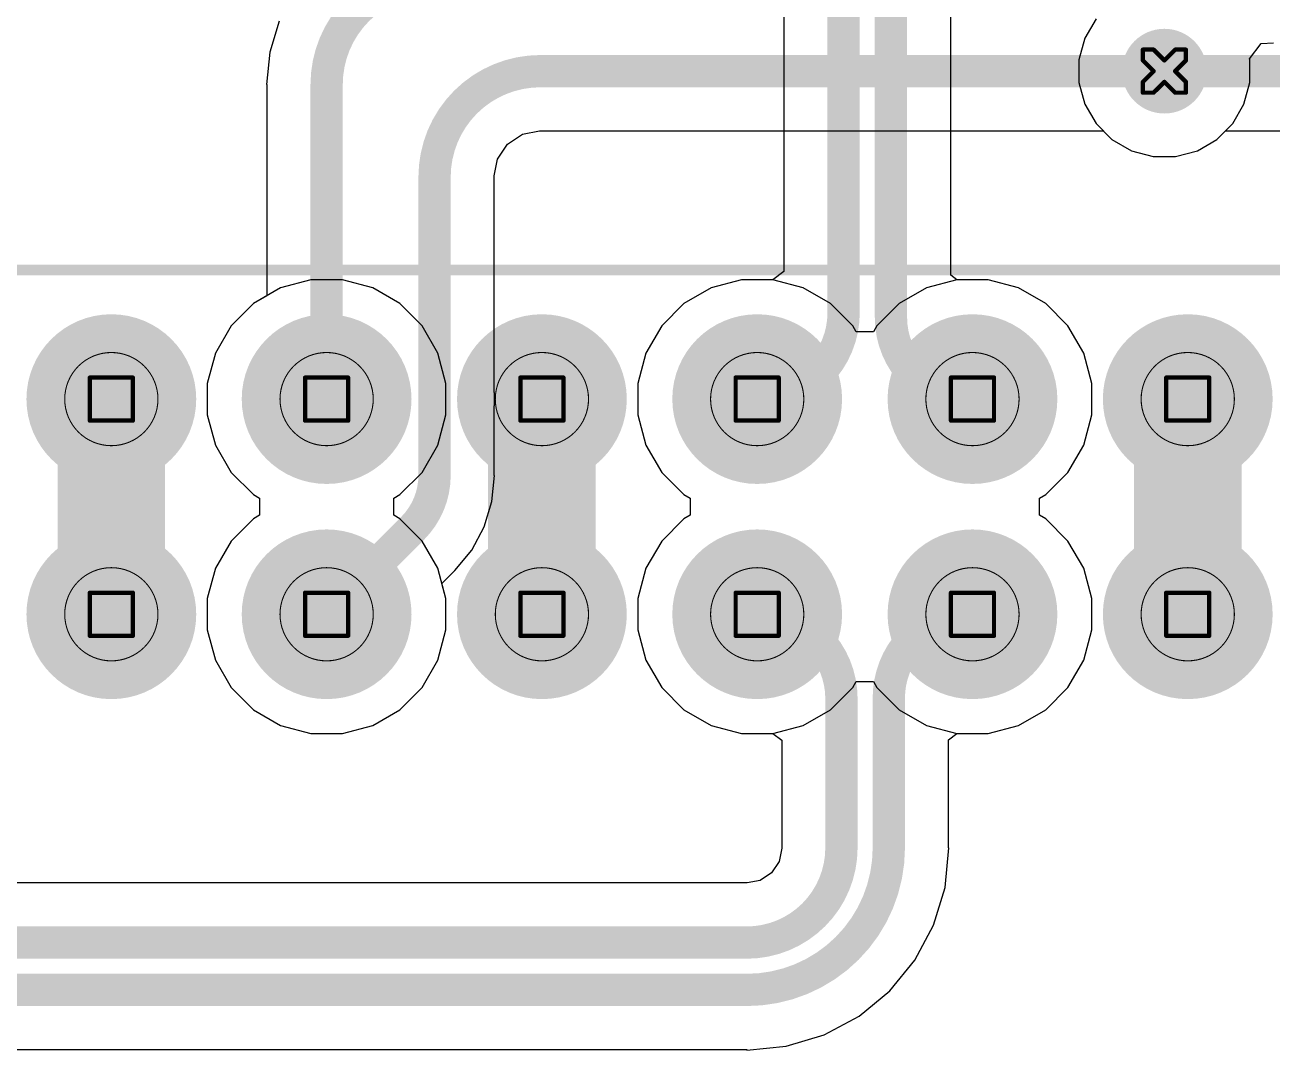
# Model space of a CAD drawing. Header units: inches. Extents: x 0 to 289, y 0 to 168.
# Drawn here: x 8.61 to 23.32, y 81.84 to 93.94 of the extents above; entities that cross this region are included whole.
import ezdxf

# ---------------------------------------------------------------- set-up
doc = ezdxf.new("R2010")
doc.units = ezdxf.units.IN
for name, color, linetype in [('Bottom Layer', 5, 'Continuous'), ('Bottom Overlay', 54, 'Continuous'), ('Bottom Solder', 6, 'Continuous'), ('Dimension', 6, 'Continuous'), ('Drill Drawing', 1, 'Continuous'), ('Multi-Layer', 9, 'Continuous'), ('Pad Holes', 156, 'Continuous'), ('Top Layer', 1, 'Continuous'), ('Top Solder', 216, 'Continuous'), ('Via Holes', 16, 'Continuous')]:
    doc.layers.add(name, color=color, linetype=linetype)

# ---------------------------------------------------------------- blocks, each defined once
blk = doc.blocks.new('SSW_110_02_G_D_RA_N_B_38')
at = {"layer": 'Bottom Layer'}
h = blk.add_hatch(color=5, dxfattribs=at)
edge = h.paths.add_edge_path()
edge.add_arc((-6.35, 1.27000254), 0.8999982, 0, 360)
h = blk.add_hatch(color=5, dxfattribs=at)
edge = h.paths.add_edge_path()
edge.add_arc((-3.81, 1.27000254), 0.8999982, 0, 360)
h = blk.add_hatch(color=5, dxfattribs=at)
edge = h.paths.add_edge_path()
edge.add_arc((-1.27, 1.27000254), 0.8999982, 0, 360)
h = blk.add_hatch(color=5, dxfattribs=at)
edge = h.paths.add_edge_path()
edge.add_arc((1.27, 1.27000254), 0.8999982, 0, 360)
h = blk.add_hatch(color=5, dxfattribs=at)
edge = h.paths.add_edge_path()
edge.add_arc((3.81, 1.27000254), 0.8999982, 0, 360)
h = blk.add_hatch(color=5, dxfattribs=at)
edge = h.paths.add_edge_path()
edge.add_arc((6.35, 1.27000254), 0.8999982, 0, 360)
h = blk.add_hatch(color=5, dxfattribs=at)
edge = h.paths.add_edge_path()
edge.add_arc((-6.35, -1.26999746), 0.8999982, 0, 360)
h = blk.add_hatch(color=5, dxfattribs=at)
edge = h.paths.add_edge_path()
edge.add_arc((-3.81, -1.26999746), 0.8999982, 0, 360)
h = blk.add_hatch(color=5, dxfattribs=at)
edge = h.paths.add_edge_path()
edge.add_arc((-1.26999746, -1.26999492), 0.8999982, 0, 360)
h = blk.add_hatch(color=5, dxfattribs=at)
edge = h.paths.add_edge_path()
edge.add_arc((1.26999746, -1.26999492), 0.8999982, 0, 360)
h = blk.add_hatch(color=5, dxfattribs=at)
edge = h.paths.add_edge_path()
edge.add_arc((3.81, -1.26999746), 0.8999982, 0, 360)
h = blk.add_hatch(color=5, dxfattribs=at)
edge = h.paths.add_edge_path()
edge.add_arc((6.35, -1.26999746), 0.8999982, 0, 360)
at = {"layer": 'Bottom Solder'}
h = blk.add_hatch(color=6, dxfattribs=at)
edge = h.paths.add_edge_path()
edge.add_arc((-6.35, 1.27000254), 1.0015982, 0, 360)
h = blk.add_hatch(color=6, dxfattribs=at)
edge = h.paths.add_edge_path()
edge.add_arc((-3.81, 1.27000254), 1.0015982, 0, 360)
h = blk.add_hatch(color=6, dxfattribs=at)
edge = h.paths.add_edge_path()
edge.add_arc((-1.27, 1.27000254), 1.0015982, 0, 360)
h = blk.add_hatch(color=6, dxfattribs=at)
edge = h.paths.add_edge_path()
edge.add_arc((1.27, 1.27000254), 1.0015982, 0, 360)
h = blk.add_hatch(color=6, dxfattribs=at)
edge = h.paths.add_edge_path()
edge.add_arc((3.81, 1.27000254), 1.0015982, 0, 360)
h = blk.add_hatch(color=6, dxfattribs=at)
edge = h.paths.add_edge_path()
edge.add_arc((6.35, 1.27000254), 1.0015982, 0, 360)
h = blk.add_hatch(color=6, dxfattribs=at)
edge = h.paths.add_edge_path()
edge.add_arc((-6.35, -1.26999746), 1.0015982, 0, 360)
h = blk.add_hatch(color=6, dxfattribs=at)
edge = h.paths.add_edge_path()
edge.add_arc((-3.81, -1.26999746), 1.0015982, 0, 360)
h = blk.add_hatch(color=6, dxfattribs=at)
edge = h.paths.add_edge_path()
edge.add_arc((-1.26999746, -1.26999492), 1.0015982, 0, 360)
h = blk.add_hatch(color=6, dxfattribs=at)
edge = h.paths.add_edge_path()
edge.add_arc((1.26999746, -1.26999492), 1.0015982, 0, 360)
h = blk.add_hatch(color=6, dxfattribs=at)
edge = h.paths.add_edge_path()
edge.add_arc((3.81, -1.26999746), 1.0015982, 0, 360)
h = blk.add_hatch(color=6, dxfattribs=at)
edge = h.paths.add_edge_path()
edge.add_arc((6.35, -1.26999746), 1.0015982, 0, 360)
at = {"layer": 'Multi-Layer'}
h = blk.add_hatch(color=9, dxfattribs=at)
edge = h.paths.add_edge_path()
edge.add_arc((-6.35, 1.27000254), 0.8999982, 0, 360)
h = blk.add_hatch(color=9, dxfattribs=at)
edge = h.paths.add_edge_path()
edge.add_arc((-3.81, 1.27000254), 0.8999982, 0, 360)
h = blk.add_hatch(color=9, dxfattribs=at)
edge = h.paths.add_edge_path()
edge.add_arc((-1.27, 1.27000254), 0.8999982, 0, 360)
h = blk.add_hatch(color=9, dxfattribs=at)
edge = h.paths.add_edge_path()
edge.add_arc((1.27, 1.27000254), 0.8999982, 0, 360)
h = blk.add_hatch(color=9, dxfattribs=at)
edge = h.paths.add_edge_path()
edge.add_arc((3.81, 1.27000254), 0.8999982, 0, 360)
h = blk.add_hatch(color=9, dxfattribs=at)
edge = h.paths.add_edge_path()
edge.add_arc((6.35, 1.27000254), 0.8999982, 0, 360)
h = blk.add_hatch(color=9, dxfattribs=at)
edge = h.paths.add_edge_path()
edge.add_arc((-6.35, -1.26999746), 0.8999982, 0, 360)
h = blk.add_hatch(color=9, dxfattribs=at)
edge = h.paths.add_edge_path()
edge.add_arc((-3.81, -1.26999746), 0.8999982, 0, 360)
h = blk.add_hatch(color=9, dxfattribs=at)
edge = h.paths.add_edge_path()
edge.add_arc((-1.26999746, -1.26999492), 0.8999982, 0, 360)
h = blk.add_hatch(color=9, dxfattribs=at)
edge = h.paths.add_edge_path()
edge.add_arc((1.26999746, -1.26999492), 0.8999982, 0, 360)
h = blk.add_hatch(color=9, dxfattribs=at)
edge = h.paths.add_edge_path()
edge.add_arc((3.81, -1.26999746), 0.8999982, 0, 360)
h = blk.add_hatch(color=9, dxfattribs=at)
edge = h.paths.add_edge_path()
edge.add_arc((6.35, -1.26999746), 0.8999982, 0, 360)
at = {"layer": 'Pad Holes'}
h = blk.add_hatch(color=7, dxfattribs=at)
edge = h.paths.add_edge_path()
edge.add_arc((-6.35, 1.27000254), 0.51999896, 0, 360)
h = blk.add_hatch(color=7, dxfattribs=at)
edge = h.paths.add_edge_path()
edge.add_arc((-3.81, 1.27000254), 0.51999896, 0, 360)
h = blk.add_hatch(color=7, dxfattribs=at)
edge = h.paths.add_edge_path()
edge.add_arc((-1.27, 1.27000254), 0.51999896, 0, 360)
h = blk.add_hatch(color=7, dxfattribs=at)
edge = h.paths.add_edge_path()
edge.add_arc((1.27, 1.27000254), 0.51999896, 0, 360)
h = blk.add_hatch(color=7, dxfattribs=at)
edge = h.paths.add_edge_path()
edge.add_arc((3.81, 1.27000254), 0.51999896, 0, 360)
h = blk.add_hatch(color=7, dxfattribs=at)
edge = h.paths.add_edge_path()
edge.add_arc((6.35, 1.27000254), 0.51999896, 0, 360)
h = blk.add_hatch(color=7, dxfattribs=at)
edge = h.paths.add_edge_path()
edge.add_arc((-6.35, -1.26999746), 0.51999896, 0, 360)
h = blk.add_hatch(color=7, dxfattribs=at)
edge = h.paths.add_edge_path()
edge.add_arc((-3.81, -1.26999746), 0.51999896, 0, 360)
h = blk.add_hatch(color=7, dxfattribs=at)
edge = h.paths.add_edge_path()
edge.add_arc((-1.26999746, -1.26999492), 0.51999896, 0, 360)
h = blk.add_hatch(color=7, dxfattribs=at)
edge = h.paths.add_edge_path()
edge.add_arc((1.26999746, -1.26999492), 0.51999896, 0, 360)
h = blk.add_hatch(color=7, dxfattribs=at)
edge = h.paths.add_edge_path()
edge.add_arc((3.81, -1.26999746), 0.51999896, 0, 360)
h = blk.add_hatch(color=7, dxfattribs=at)
edge = h.paths.add_edge_path()
edge.add_arc((6.35, -1.26999746), 0.51999896, 0, 360)
at = {"layer": 'Top Layer'}
h = blk.add_hatch(color=1, dxfattribs=at)
edge = h.paths.add_edge_path()
edge.add_arc((-6.35, 1.27000254), 0.8999982, 0, 360)
h = blk.add_hatch(color=1, dxfattribs=at)
edge = h.paths.add_edge_path()
edge.add_arc((-3.81, 1.27000254), 0.8999982, 0, 360)
h = blk.add_hatch(color=1, dxfattribs=at)
edge = h.paths.add_edge_path()
edge.add_arc((-1.27, 1.27000254), 0.8999982, 0, 360)
h = blk.add_hatch(color=1, dxfattribs=at)
edge = h.paths.add_edge_path()
edge.add_arc((1.27, 1.27000254), 0.8999982, 0, 360)
h = blk.add_hatch(color=1, dxfattribs=at)
edge = h.paths.add_edge_path()
edge.add_arc((3.81, 1.27000254), 0.8999982, 0, 360)
h = blk.add_hatch(color=1, dxfattribs=at)
edge = h.paths.add_edge_path()
edge.add_arc((6.35, 1.27000254), 0.8999982, 0, 360)
h = blk.add_hatch(color=1, dxfattribs=at)
edge = h.paths.add_edge_path()
edge.add_arc((-6.35, -1.26999746), 0.8999982, 0, 360)
h = blk.add_hatch(color=1, dxfattribs=at)
edge = h.paths.add_edge_path()
edge.add_arc((-3.81, -1.26999746), 0.8999982, 0, 360)
h = blk.add_hatch(color=1, dxfattribs=at)
edge = h.paths.add_edge_path()
edge.add_arc((-1.26999746, -1.26999492), 0.8999982, 0, 360)
h = blk.add_hatch(color=1, dxfattribs=at)
edge = h.paths.add_edge_path()
edge.add_arc((1.26999746, -1.26999492), 0.8999982, 0, 360)
h = blk.add_hatch(color=1, dxfattribs=at)
edge = h.paths.add_edge_path()
edge.add_arc((3.81, -1.26999746), 0.8999982, 0, 360)
h = blk.add_hatch(color=1, dxfattribs=at)
edge = h.paths.add_edge_path()
edge.add_arc((6.35, -1.26999746), 0.8999982, 0, 360)
at = {"layer": 'Top Solder'}
h = blk.add_hatch(color=216, dxfattribs=at)
edge = h.paths.add_edge_path()
edge.add_arc((-6.35, 1.27000254), 1.0015982, 0, 360)
h = blk.add_hatch(color=216, dxfattribs=at)
edge = h.paths.add_edge_path()
edge.add_arc((-3.81, 1.27000254), 1.0015982, 0, 360)
h = blk.add_hatch(color=216, dxfattribs=at)
edge = h.paths.add_edge_path()
edge.add_arc((-1.27, 1.27000254), 1.0015982, 0, 360)
h = blk.add_hatch(color=216, dxfattribs=at)
edge = h.paths.add_edge_path()
edge.add_arc((1.27, 1.27000254), 1.0015982, 0, 360)
h = blk.add_hatch(color=216, dxfattribs=at)
edge = h.paths.add_edge_path()
edge.add_arc((3.81, 1.27000254), 1.0015982, 0, 360)
h = blk.add_hatch(color=216, dxfattribs=at)
edge = h.paths.add_edge_path()
edge.add_arc((6.35, 1.27000254), 1.0015982, 0, 360)
h = blk.add_hatch(color=216, dxfattribs=at)
edge = h.paths.add_edge_path()
edge.add_arc((-6.35, -1.26999746), 1.0015982, 0, 360)
h = blk.add_hatch(color=216, dxfattribs=at)
edge = h.paths.add_edge_path()
edge.add_arc((-3.81, -1.26999746), 1.0015982, 0, 360)
h = blk.add_hatch(color=216, dxfattribs=at)
edge = h.paths.add_edge_path()
edge.add_arc((-1.26999746, -1.26999492), 1.0015982, 0, 360)
h = blk.add_hatch(color=216, dxfattribs=at)
edge = h.paths.add_edge_path()
edge.add_arc((1.26999746, -1.26999492), 1.0015982, 0, 360)
h = blk.add_hatch(color=216, dxfattribs=at)
edge = h.paths.add_edge_path()
edge.add_arc((3.81, -1.26999746), 1.0015982, 0, 360)
h = blk.add_hatch(color=216, dxfattribs=at)
edge = h.paths.add_edge_path()
edge.add_arc((6.35, -1.26999746), 1.0015982, 0, 360)
at = {"layer": 'Bottom Overlay', "const_width": 0.127}
blk.add_lwpolyline([(12.95500076, -2.79399746), (-12.95500076, -2.79399746)], dxfattribs=at)

msp = doc.modelspace()

# ---------------------------------------------------------------- hatches: boundary and pattern name
at = {"layer": 'Bottom Layer'}
h = msp.add_hatch(color=5, dxfattribs=at)
edge = h.paths.add_edge_path()
edge.add_arc((22.04978064, 93.3958), 0.499999, 0, 360)
at = {"layer": 'Top Layer'}
h = msp.add_hatch(color=1, dxfattribs=at)
edge = h.paths.add_edge_path()
edge.add_arc((22.04978064, 93.3958), 0.499999, 0, 360)
at = {"layer": 'Via Holes'}
h = msp.add_hatch(color=7, dxfattribs=at)
edge = h.paths.add_edge_path()
edge.add_arc((22.04978064, 93.3958), 0.2499995, 0, 360)

# ---------------------------------------------------------------- linework, layer by layer
at = {"layer": 'Bottom Layer'}
for p, q in [((11.60673574, 93.98699262), (11.49529324, 93.61961464)), ((23.19112202, 93.72413309999999), (23.33674022, 93.73131622)), ((11.49529324, 93.61961464), (11.45766314, 93.23755546)), ((23.05482308, 93.5395386), (23.19112202, 93.72413309999999)), ((23.05777964, 93.52850484), (23.05482308, 93.5395386)), ((23.05777964, 93.26309515999999), (23.05777964, 93.52850484)), ((11.45766314, 93.23755546), (11.46106674, 93.23755546)), ((11.46106674, 93.23755546), (11.46106674, 90.74355486)), ((22.98908534, 93.00672788), (23.05777964, 93.26309515999999)), ((22.8563805, 92.77687565999999), (22.98908534, 93.00672788)), ((22.66870498, 92.58920014), (22.8563805, 92.77687565999999)), ((14.3002381, 92.53474254), (14.47788062, 92.65343928)), ((14.47788062, 92.65343928), (14.67578218, 92.6928042)), ((14.67578218, 92.6928042), (14.687423, 92.69127257999999)), ((14.687423, 92.69127257999999), (21.32878386, 92.69127257999999)), ((21.32878386, 92.69127257999999), (21.4308563, 92.58920014)), ((21.4308563, 92.58920014), (21.66070852, 92.4564953)), ((22.43885276, 92.4564953), (22.66870498, 92.58920014)), ((14.18154136, 92.35710001999999), (14.3002381, 92.53474254)), ((21.66070852, 92.4564953), (21.9170758, 92.387801)), ((22.18248548, 92.387801), (22.43885276, 92.4564953)), ((14.14217644, 92.15919846), (14.18154136, 92.35710001999999)), ((21.9170758, 92.387801), (22.18248548, 92.387801)), ((14.14370806, 92.14755763999999), (14.14217644, 92.15919846)), ((14.14370806, 89.75325966), (14.14370806, 92.14755763999999)), ((17.06022496, 90.9324953), (16.7021256, 90.83654172)), ((17.43095828, 90.9324953), (17.06022496, 90.9324953)), ((17.78905764, 90.83654172), (17.43095828, 90.9324953)), ((19.6002275, 90.93249784), (19.24212814, 90.83654426)), ((19.97096082, 90.93249784), (19.6002275, 90.93249784)), ((20.32906018, 90.83654426), (19.97096082, 90.93249784)), ((16.7021256, 90.83654172), (16.38106198, 90.65117505999999)), ((18.11012126, 90.65117505999999), (17.78905764, 90.83654172)), ((19.24212814, 90.83654426), (18.92106452, 90.6511776)), ((20.6501238, 90.6511776), (20.32906018, 90.83654426)), ((11.30106452, 90.6511776), (11.0389162, 90.38902927999999)), ((11.46106674, 90.74355486), (11.30106452, 90.6511776)), ((16.38106198, 90.65117505999999), (16.11891366, 90.38902674)), ((18.37226958, 90.38902674), (18.11012126, 90.65117505999999)), ((18.92106452, 90.6511776), (18.6589162, 90.38902927999999)), ((20.91227212, 90.38902927999999), (20.6501238, 90.6511776)), ((11.0389162, 90.38902927999999), (10.85354954, 90.06796565999998)), ((16.11891366, 90.38902674), (15.933547, 90.06796312)), ((18.41399162, 90.31676374), (18.37226958, 90.38902674)), ((18.6589162, 90.38902927999999), (18.61719416, 90.31676374)), ((21.09763878, 90.06796565999998), (20.91227212, 90.38902927999999)), ((18.61719416, 90.31676374), (18.41399162, 90.31676374)), ((10.85354954, 90.06796565999998), (10.75759596, 89.70986629999999)), ((15.933547, 90.06796312), (15.83759342, 89.70986375999999)), ((21.19359236, 89.70986629999999), (21.09763878, 90.06796565999998)), ((10.75759596, 89.70986629999999), (10.75759596, 89.33913297999999)), ((14.1437106, 89.603326), (14.14370806, 89.75325966)), ((15.83759342, 89.70986375999999), (15.83759342, 89.33913043999999)), ((21.19359236, 89.33913297999999), (21.19359236, 89.70986629999999)), ((14.1469999, 89.603326), (14.1437106, 89.603326)), ((14.1469999, 89.44566566), (14.1469999, 89.603326)), ((10.75759596, 89.33913297999999), (10.85354954, 88.98103361999999)), ((14.14370806, 89.29563294), (14.1437106, 89.44566566)), ((14.1437106, 89.44566566), (14.1469999, 89.44566566)), ((15.83759342, 89.33913043999999), (15.933547, 88.98103108)), ((21.09763878, 88.98103361999999), (21.19359236, 89.33913297999999)), ((14.14370806, 88.62449636), (14.14370806, 89.29563294)), ((10.85354954, 88.98103361999999), (11.0389162, 88.65996999999999)), ((15.933547, 88.98103108), (16.11891366, 88.65996745999999)), ((20.91227212, 88.65996999999999), (21.09763878, 88.98103361999999)), ((11.0389162, 88.65996999999999), (11.30106452, 88.39782167999999)), ((14.11477492, 88.31415661999999), (14.14534128, 88.62449636)), ((14.14534128, 88.62449636), (14.14370806, 88.62449636)), ((16.11891366, 88.65996745999999), (16.38106198, 88.39781914)), ((20.6501238, 88.39782167999999), (20.91227212, 88.65996999999999)), ((11.30106452, 88.39782167999999), (11.37332752, 88.35609964)), ((11.37332752, 88.35609964), (11.37332752, 88.15289963999999)), ((14.02425186, 88.01574217999999), (14.11477492, 88.31415661999999)), ((16.38106198, 88.39781914), (16.45332498, 88.35609964)), ((16.45332498, 88.35609964), (16.45332498, 88.15289709999999)), ((20.5778608, 88.35609964), (20.6501238, 88.39782167999999)), ((20.5778608, 88.15289963999999), (20.5778608, 88.35609964)), ((11.37332752, 88.15289963999999), (11.30106452, 88.11117759999999)), ((16.45332498, 88.15289709999999), (16.38106452, 88.11117759999999)), ((20.6501238, 88.11117759999999), (20.5778608, 88.15289963999999)), ((11.30106452, 88.11117759999999), (11.0389162, 87.84902928)), ((13.8772519, 87.74072113999999), (14.02425186, 88.01574217999999)), ((16.38106452, 88.11117759999999), (16.1189162, 87.84902928)), ((20.91227212, 87.84902928), (20.6501238, 88.11117759999999)), ((11.0389162, 87.84902928), (10.85354954, 87.52796566)), ((16.1189162, 87.84902928), (15.93354954, 87.52796566)), ((21.09763878, 87.52796566), (20.91227212, 87.84902928)), ((13.67942146, 87.49966244), (13.8772519, 87.74072113999999)), ((10.85354954, 87.52796566), (10.75759596, 87.1698663)), ((13.52577432, 87.34832923999998), (13.6782556, 87.50081052)), ((13.6782556, 87.50081052), (13.67826576, 87.50081813999999)), ((13.67826576, 87.50081813999999), (13.67942146, 87.49966244)), ((15.93354954, 87.52796566), (15.83759596, 87.1698663)), ((21.19359236, 87.1698663), (21.09763878, 87.52796566)), ((13.57359236, 87.1698663), (13.52577432, 87.34832923999998)), ((10.75759596, 87.1698663), (10.75759596, 86.79913298)), ((13.57359236, 86.79913298), (13.57359236, 87.1698663)), ((15.83759596, 87.1698663), (15.83759596, 86.79913298)), ((21.19359236, 86.79913298), (21.19359236, 87.1698663)), ((10.75759596, 86.79913298), (10.85354954, 86.44103362)), ((13.47763878, 86.44103362), (13.57359236, 86.79913298)), ((15.83759596, 86.79913298), (15.93354954, 86.44103362)), ((21.09763878, 86.44103362), (21.19359236, 86.79913298)), ((10.85354954, 86.44103362), (11.0389162, 86.11997)), ((13.29227212, 86.11997), (13.47763878, 86.44103362)), ((15.93354954, 86.44103362), (16.1189162, 86.11997)), ((20.91227212, 86.11997), (21.09763878, 86.44103362)), ((11.0389162, 86.11997), (11.30106452, 85.85782168)), ((13.0301238, 85.85782168), (13.29227212, 86.11997)), ((16.1189162, 86.11997), (16.38106452, 85.85782168)), ((18.1101238, 85.85782168), (18.37227212, 86.11997)), ((18.37227212, 86.11997), (18.41399416, 86.19223299999999)), ((18.41399416, 86.19223299999999), (18.61719416, 86.19223299999999)), ((18.61719416, 86.19223299999999), (18.6589162, 86.11997)), ((18.6589162, 86.11997), (18.92106452, 85.85782168)), ((20.6501238, 85.85782168), (20.91227212, 86.11997)), ((11.30106452, 85.85782168), (11.62212814, 85.67245501999999)), ((12.70906018, 85.67245501999999), (13.0301238, 85.85782168)), ((16.38106452, 85.85782168), (16.70212814, 85.67245501999999)), ((17.78906018, 85.67245501999999), (18.1101238, 85.85782168)), ((18.92106452, 85.85782168), (19.24212814, 85.67245501999999)), ((20.32906018, 85.67245501999999), (20.6501238, 85.85782168)), ((11.62212814, 85.67245501999999), (11.9802275, 85.57650144)), ((12.35096082, 85.57650144), (12.70906018, 85.67245501999999)), ((16.70212814, 85.67245501999999), (17.0602275, 85.57650144)), ((17.43096082, 85.57650144), (17.78906018, 85.67245501999999)), ((19.24212814, 85.67245501999999), (19.6002275, 85.57650144)), ((19.97096082, 85.57650144), (20.32906018, 85.67245501999999)), ((11.9802275, 85.57650144), (12.35096082, 85.57650144)), ((17.0602275, 85.57650144), (17.43096082, 85.57650144)), ((19.6002275, 85.57650144), (19.97096082, 85.57650144))]:
    msp.add_line(p, q, dxfattribs=at)
at = {"layer": 'Bottom Layer', "const_width": 0.3809999999999999}
for points in [[(12.16559416, 93.23755546, -0.4142135623730951), (13.4160387, 94.488)], [(13.43918064, 92.14755763999999, -0.4142135623730951), (14.687423, 93.3958)], [(13.43875138, 89.46374537999999, -0.0239572618687772), (13.43875138, 89.5852158)], [(13.43918064, 89.60332092, -0.0118850782549986), (13.43875138, 89.5852158)], [(13.43875138, 89.46374537999999, -0.0118650188056537), (13.43918064, 89.44567074)], [(13.43918064, 88.62449636, -0.198912367379658), (13.18009048, 87.99899341999999)]]:
    msp.add_lwpolyline(points, format="xyb", dxfattribs=at)
at = {"layer": 'Bottom Layer'}
for points, const_width in [([(14.687423, 93.3958), (22.04978064, 93.3958)], 0.3809999999999999), ([(12.16559416, 89.52449964), (12.16559416, 93.23755546)], 0.3809999999999999), ([(13.43918064, 89.60332092), (13.43918064, 92.14755763999999)], 0.3809999999999999), ([(9.625594159999999, 86.98449964), (9.625594159999999, 89.52449964)], 1.27), ([(14.70559416, 86.98449964), (14.70559416, 89.52449709999999)], 1.27), ([(22.32559416, 86.98449964), (22.32559416, 89.52449964)], 1.27), ([(13.43918064, 88.62449636), (13.43918064, 89.44567074)], 0.3809999999999999), ([(14.70559416, 89.52449709999999), (14.7055967, 89.52449709999999)], 0.3809999999999999), ([(12.16559416, 86.98449964), (13.18009048, 87.99899596)], 0.3809999999999999)]:
    msp.add_lwpolyline(points, dxfattribs=dict(at, const_width=const_width))
for points, const_width in [([(14.592173, 93.3958, 1), (14.782673, 93.3958, 1)], 0.1905), ([(14.592173, 93.3958, 1), (14.782673, 93.3958, 1)], 0.1905), ([(21.95453064, 93.3958, 1), (22.14503064, 93.3958, 1)], 0.1905), ([(12.07034416, 93.23755546, 1), (12.26084416, 93.23755546, 1)], 0.1905), ([(12.07034416, 93.23755546, 1), (12.26084416, 93.23755546, 1)], 0.1905), ([(13.34393064, 92.14755763999999, 1), (13.53443064, 92.14755763999999, 1)], 0.1905), ([(13.34393064, 92.14755763999999, 1), (13.53443064, 92.14755763999999, 1)], 0.1905), ([(9.30809416, 89.52449964, 1), (9.94309416, 89.52449964, 1)], 0.635), ([(14.38809416, 89.52449709999999, 1), (15.02309416, 89.52449709999999, 1)], 0.635), ([(22.00809416, 89.52449964, 1), (22.64309416, 89.52449964, 1)], 0.635), ([(13.34350138, 89.5852158, 1), (13.53400138, 89.5852158, 1)], 0.1905), ([(13.34350138, 89.5852158, 1), (13.53400138, 89.5852158, 1)], 0.1905), ([(13.34393064, 89.60332092, 1), (13.53443064, 89.60332092, 1)], 0.1905), ([(13.34393064, 89.60332092, 1), (13.53443064, 89.60332092, 1)], 0.1905), ([(12.07034416, 89.52449964, 1), (12.26084416, 89.52449964, 1)], 0.1905), ([(13.34350138, 89.46374537999999, 1), (13.53400138, 89.46374537999999, 1)], 0.1905), ([(13.34350138, 89.46374537999999, 1), (13.53400138, 89.46374537999999, 1)], 0.1905), ([(13.34393064, 89.44567074, 1), (13.53443064, 89.44567074, 1)], 0.1905), ([(13.34393064, 89.44567074, 1), (13.53443064, 89.44567074, 1)], 0.1905), ([(14.61034416, 89.52449709999999, 1), (14.80084416, 89.52449709999999, 1)], 0.1905), ([(14.6103467, 89.52449709999999, 1), (14.8008467, 89.52449709999999, 1)], 0.1905), ([(13.34393064, 88.62449636, 1), (13.53443064, 88.62449636, 1)], 0.1905), ([(13.34393064, 88.62449636, 1), (13.53443064, 88.62449636, 1)], 0.1905), ([(13.08484048, 87.99899596, 1), (13.27534048, 87.99899596, 1)], 0.1905), ([(13.08484048, 87.99899341999999, 1), (13.27534048, 87.99899341999999, 1)], 0.1905), ([(9.30809416, 86.98449964, 1), (9.94309416, 86.98449964, 1)], 0.635), ([(14.38809416, 86.98449964, 1), (15.02309416, 86.98449964, 1)], 0.635), ([(22.00809416, 86.98449964, 1), (22.64309416, 86.98449964, 1)], 0.635), ([(12.07034416, 86.98449964, 1), (12.26084416, 86.98449964, 1)], 0.1905)]:
    msp.add_lwpolyline(points, format="xyb", close=True, dxfattribs=dict(at, const_width=const_width))
at = {"layer": 'Dimension'}
for points, const_width in [([(10.1755956, 89.52449709999999, 1), (9.075597799999999, 89.52449709999999, 1)], 0.0127), ([(12.7155956, 89.52449709999999, 1), (11.6155978, 89.52449709999999, 1)], 0.0127), ([(15.2555956, 89.52449709999999, 1), (14.1555978, 89.52449709999999, 1)], 0.0127), ([(17.7955956, 89.52449709999999, 1), (16.6955978, 89.52449709999999, 1)], 0.0127), ([(20.3355956, 89.52449709999999, 1), (19.2355978, 89.52449709999999, 1)], 0.0127), ([(22.8755956, 89.52449709999999, 1), (21.7755978, 89.52449709999999, 1)], 0.0127), ([(9.0724228, 89.52449709999999, 1), (9.0787728, 89.52449709999999, 1)], 0.00635), ([(10.1724206, 89.52449709999999, 1), (10.1787706, 89.52449709999999, 1)], 0.00635), ([(11.6124228, 89.52449709999999, 1), (11.6187728, 89.52449709999999, 1)], 0.00635), ([(12.7124206, 89.52449709999999, 1), (12.7187706, 89.52449709999999, 1)], 0.00635), ([(14.1524228, 89.52449709999999, 1), (14.1587728, 89.52449709999999, 1)], 0.00635), ([(15.2524206, 89.52449709999999, 1), (15.2587706, 89.52449709999999, 1)], 0.00635), ([(16.6924228, 89.52449709999999, 1), (16.6987728, 89.52449709999999, 1)], 0.00635), ([(17.7924206, 89.52449709999999, 1), (17.7987706, 89.52449709999999, 1)], 0.00635), ([(19.2324228, 89.52449709999999, 1), (19.2387728, 89.52449709999999, 1)], 0.00635), ([(20.3324206, 89.52449709999999, 1), (20.3387706, 89.52449709999999, 1)], 0.00635), ([(21.7724228, 89.52449709999999, 1), (21.7787728, 89.52449709999999, 1)], 0.00635), ([(22.8724206, 89.52449709999999, 1), (22.8787706, 89.52449709999999, 1)], 0.00635), ([(10.1755956, 86.9844971, 1), (9.075597799999999, 86.9844971, 1)], 0.0127), ([(12.7155956, 86.9844971, 1), (11.6155978, 86.9844971, 1)], 0.0127), ([(15.2555956, 86.9844971, 1), (14.1555978, 86.9844971, 1)], 0.0127), ([(17.7955956, 86.9844971, 1), (16.6955978, 86.9844971, 1)], 0.0127), ([(20.3355956, 86.9844971, 1), (19.2355978, 86.9844971, 1)], 0.0127), ([(22.8755956, 86.9844971, 1), (21.7755978, 86.9844971, 1)], 0.0127), ([(9.0724228, 86.9844971, 1), (9.0787728, 86.9844971, 1)], 0.00635), ([(10.1724206, 86.9844971, 1), (10.1787706, 86.9844971, 1)], 0.00635), ([(11.6124228, 86.9844971, 1), (11.6187728, 86.9844971, 1)], 0.00635), ([(12.7124206, 86.9844971, 1), (12.7187706, 86.9844971, 1)], 0.00635), ([(14.1524228, 86.9844971, 1), (14.1587728, 86.9844971, 1)], 0.00635), ([(15.2524206, 86.9844971, 1), (15.2587706, 86.9844971, 1)], 0.00635), ([(16.6924228, 86.9844971, 1), (16.6987728, 86.9844971, 1)], 0.00635), ([(17.7924206, 86.9844971, 1), (17.7987706, 86.9844971, 1)], 0.00635), ([(19.2324228, 86.9844971, 1), (19.2387728, 86.9844971, 1)], 0.00635), ([(20.3324206, 86.9844971, 1), (20.3387706, 86.9844971, 1)], 0.00635), ([(21.7724228, 86.9844971, 1), (21.7787728, 86.9844971, 1)], 0.00635), ([(22.8724206, 86.9844971, 1), (22.8787706, 86.9844971, 1)], 0.00635)]:
    msp.add_lwpolyline(points, format="xyb", close=True, dxfattribs=dict(at, const_width=const_width))
at = {"layer": 'Drill Drawing', "const_width": 0.0508}
for points in [[(21.79578064, 93.52279999999999), (21.79578064, 93.64979999999998)], [(21.79578064, 93.64979999999998), (21.92278064, 93.64979999999998)], [(21.92278064, 93.64979999999998), (22.04978064, 93.52279999999999)], [(22.04978064, 93.52279999999999), (22.17678064, 93.64979999999998)], [(22.17678064, 93.64979999999998), (22.30378064, 93.64979999999998)], [(22.30378064, 93.52279999999999), (22.30378064, 93.64979999999998)], [(21.79578064, 93.52279999999999), (21.92278064, 93.3958)], [(22.17678064, 93.3958), (22.30378064, 93.52279999999999)], [(21.79578064, 93.2688), (21.92278064, 93.3958)], [(21.79578064, 93.14179999999999), (21.79578064, 93.2688)], [(21.92278064, 93.14179999999999), (22.04978064, 93.2688)], [(22.04978064, 93.2688), (22.17678064, 93.14179999999999)], [(22.17678064, 93.3958), (22.30378064, 93.2688)], [(22.30378064, 93.14179999999999), (22.30378064, 93.2688)], [(21.79578064, 93.14179999999999), (21.92278064, 93.14179999999999)], [(22.17678064, 93.14179999999999), (22.30378064, 93.14179999999999)], [(9.37159416, 89.77849963999999), (9.87959416, 89.77849963999999)], [(9.37159416, 89.27049964), (9.37159416, 89.77849963999999)], [(9.87959416, 89.27049964), (9.87959416, 89.77849963999999)], [(11.91159416, 89.77849963999999), (12.41959416, 89.77849963999999)], [(11.91159416, 89.27049964), (11.91159416, 89.77849963999999)], [(12.41959416, 89.27049964), (12.41959416, 89.77849963999999)], [(14.4515967, 89.7784971), (14.9595967, 89.7784971)], [(14.4515967, 89.2704971), (14.4515967, 89.7784971)], [(14.9595967, 89.2704971), (14.9595967, 89.7784971)], [(16.99159162, 89.7784971), (17.49959162, 89.7784971)], [(16.99159162, 89.2704971), (16.99159162, 89.7784971)], [(17.49959162, 89.2704971), (17.49959162, 89.7784971)], [(19.53159416, 89.77849963999999), (20.03959416, 89.77849963999999)], [(19.53159416, 89.27049964), (19.53159416, 89.77849963999999)], [(20.03959416, 89.27049964), (20.03959416, 89.77849963999999)], [(22.07159416, 89.77849963999999), (22.57959416, 89.77849963999999)], [(22.07159416, 89.27049964), (22.07159416, 89.77849963999999)], [(22.57959416, 89.27049964), (22.57959416, 89.77849963999999)], [(9.37159416, 89.27049964), (9.87959416, 89.27049964)], [(11.91159416, 89.27049964), (12.41959416, 89.27049964)], [(14.4515967, 89.2704971), (14.9595967, 89.2704971)], [(16.99159162, 89.2704971), (17.49959162, 89.2704971)], [(19.53159416, 89.27049964), (20.03959416, 89.27049964)], [(22.07159416, 89.27049964), (22.57959416, 89.27049964)], [(9.37159416, 87.23849963999999), (9.87959416, 87.23849963999999)], [(9.37159416, 86.73049963999999), (9.37159416, 87.23849963999999)], [(9.87959416, 86.73049963999999), (9.87959416, 87.23849963999999)], [(11.91159416, 87.23849963999999), (12.41959416, 87.23849963999999)], [(11.91159416, 86.73049963999999), (11.91159416, 87.23849963999999)], [(12.41959416, 86.73049963999999), (12.41959416, 87.23849963999999)], [(14.45159416, 87.23849963999999), (14.95959416, 87.23849963999999)], [(14.45159416, 86.73049963999999), (14.45159416, 87.23849963999999)], [(14.95959416, 86.73049963999999), (14.95959416, 87.23849963999999)], [(16.99159416, 87.23849963999999), (17.49959416, 87.23849963999999)], [(16.99159416, 86.73049963999999), (16.99159416, 87.23849963999999)], [(17.49959416, 86.73049963999999), (17.49959416, 87.23849963999999)], [(19.53159416, 87.23849963999999), (20.03959416, 87.23849963999999)], [(19.53159416, 86.73049963999999), (19.53159416, 87.23849963999999)], [(20.03959416, 86.73049963999999), (20.03959416, 87.23849963999999)], [(22.07159416, 87.23849963999999), (22.57959416, 87.23849963999999)], [(22.07159416, 86.73049963999999), (22.07159416, 87.23849963999999)], [(22.57959416, 86.73049963999999), (22.57959416, 87.23849963999999)], [(9.37159416, 86.73049963999999), (9.87959416, 86.73049963999999)], [(11.91159416, 86.73049963999999), (12.41959416, 86.73049963999999)], [(14.45159416, 86.73049963999999), (14.95959416, 86.73049963999999)], [(16.99159416, 86.73049963999999), (17.49959416, 86.73049963999999)], [(19.53159416, 86.73049963999999), (20.03959416, 86.73049963999999)], [(22.07159416, 86.73049963999999), (22.57959416, 86.73049963999999)]]:
    msp.add_lwpolyline(points, dxfattribs=at)
at = {"layer": 'Drill Drawing', "const_width": 0.0254}
for points in [[(21.78308064, 93.64979999999998, 1), (21.80848064, 93.64979999999998, 1)], [(21.78308064, 93.64979999999998, 1), (21.80848064, 93.64979999999998, 1)], [(21.91008064, 93.64979999999998, 1), (21.93548064, 93.64979999999998, 1)], [(21.91008064, 93.64979999999998, 1), (21.93548064, 93.64979999999998, 1)], [(22.16408064, 93.64979999999998, 1), (22.18948064, 93.64979999999998, 1)], [(22.16408064, 93.64979999999998, 1), (22.18948064, 93.64979999999998, 1)], [(22.29108064, 93.64979999999998, 1), (22.31648064, 93.64979999999998, 1)], [(22.29108064, 93.64979999999998, 1), (22.31648064, 93.64979999999998, 1)], [(21.78308064, 93.52279999999999, 1), (21.80848064, 93.52279999999999, 1)], [(21.78308064, 93.52279999999999, 1), (21.80848064, 93.52279999999999, 1)], [(22.03708064, 93.52279999999999, 1), (22.06248064, 93.52279999999999, 1)], [(22.03708064, 93.52279999999999, 1), (22.06248064, 93.52279999999999, 1)], [(22.29108064, 93.52279999999999, 1), (22.31648064, 93.52279999999999, 1)], [(22.29108064, 93.52279999999999, 1), (22.31648064, 93.52279999999999, 1)], [(21.78308064, 93.2688, 1), (21.80848064, 93.2688, 1)], [(21.78308064, 93.2688, 1), (21.80848064, 93.2688, 1)], [(21.91008064, 93.3958, 1), (21.93548064, 93.3958, 1)], [(21.91008064, 93.3958, 1), (21.93548064, 93.3958, 1)], [(22.03708064, 93.2688, 1), (22.06248064, 93.2688, 1)], [(22.03708064, 93.2688, 1), (22.06248064, 93.2688, 1)], [(22.16408064, 93.3958, 1), (22.18948064, 93.3958, 1)], [(22.16408064, 93.3958, 1), (22.18948064, 93.3958, 1)], [(22.29108064, 93.2688, 1), (22.31648064, 93.2688, 1)], [(22.29108064, 93.2688, 1), (22.31648064, 93.2688, 1)], [(21.78308064, 93.14179999999999, 1), (21.80848064, 93.14179999999999, 1)], [(21.78308064, 93.14179999999999, 1), (21.80848064, 93.14179999999999, 1)], [(21.91008064, 93.14179999999999, 1), (21.93548064, 93.14179999999999, 1)], [(21.91008064, 93.14179999999999, 1), (21.93548064, 93.14179999999999, 1)], [(22.16408064, 93.14179999999999, 1), (22.18948064, 93.14179999999999, 1)], [(22.16408064, 93.14179999999999, 1), (22.18948064, 93.14179999999999, 1)], [(22.29108064, 93.14179999999999, 1), (22.31648064, 93.14179999999999, 1)], [(22.29108064, 93.14179999999999, 1), (22.31648064, 93.14179999999999, 1)], [(9.35889416, 89.77849963999999, 1), (9.38429416, 89.77849963999999, 1)], [(9.35889416, 89.77849963999999, 1), (9.38429416, 89.77849963999999, 1)], [(9.86689416, 89.77849963999999, 1), (9.892294159999999, 89.77849963999999, 1)], [(9.86689416, 89.77849963999999, 1), (9.892294159999999, 89.77849963999999, 1)], [(11.89889416, 89.77849963999999, 1), (11.92429416, 89.77849963999999, 1)], [(11.89889416, 89.77849963999999, 1), (11.92429416, 89.77849963999999, 1)], [(12.40689416, 89.77849963999999, 1), (12.43229416, 89.77849963999999, 1)], [(12.40689416, 89.77849963999999, 1), (12.43229416, 89.77849963999999, 1)], [(14.4388967, 89.7784971, 1), (14.4642967, 89.7784971, 1)], [(14.4388967, 89.7784971, 1), (14.4642967, 89.7784971, 1)], [(14.9468967, 89.7784971, 1), (14.9722967, 89.7784971, 1)], [(14.9468967, 89.7784971, 1), (14.9722967, 89.7784971, 1)], [(16.97889162, 89.7784971, 1), (17.00429162, 89.7784971, 1)], [(16.97889162, 89.7784971, 1), (17.00429162, 89.7784971, 1)], [(17.48689162, 89.7784971, 1), (17.51229162, 89.7784971, 1)], [(17.48689162, 89.7784971, 1), (17.51229162, 89.7784971, 1)], [(19.51889416, 89.77849963999999, 1), (19.54429416, 89.77849963999999, 1)], [(19.51889416, 89.77849963999999, 1), (19.54429416, 89.77849963999999, 1)], [(20.02689416, 89.77849963999999, 1), (20.05229416, 89.77849963999999, 1)], [(20.02689416, 89.77849963999999, 1), (20.05229416, 89.77849963999999, 1)], [(22.05889416, 89.77849963999999, 1), (22.08429416, 89.77849963999999, 1)], [(22.05889416, 89.77849963999999, 1), (22.08429416, 89.77849963999999, 1)], [(22.56689416, 89.77849963999999, 1), (22.59229416, 89.77849963999999, 1)], [(22.56689416, 89.77849963999999, 1), (22.59229416, 89.77849963999999, 1)], [(9.35889416, 89.27049964, 1), (9.38429416, 89.27049964, 1)], [(9.35889416, 89.27049964, 1), (9.38429416, 89.27049964, 1)], [(9.86689416, 89.27049964, 1), (9.892294159999999, 89.27049964, 1)], [(9.86689416, 89.27049964, 1), (9.892294159999999, 89.27049964, 1)], [(11.89889416, 89.27049964, 1), (11.92429416, 89.27049964, 1)], [(11.89889416, 89.27049964, 1), (11.92429416, 89.27049964, 1)], [(12.40689416, 89.27049964, 1), (12.43229416, 89.27049964, 1)], [(12.40689416, 89.27049964, 1), (12.43229416, 89.27049964, 1)], [(14.4388967, 89.2704971, 1), (14.4642967, 89.2704971, 1)], [(14.4388967, 89.2704971, 1), (14.4642967, 89.2704971, 1)], [(14.9468967, 89.2704971, 1), (14.9722967, 89.2704971, 1)], [(14.9468967, 89.2704971, 1), (14.9722967, 89.2704971, 1)], [(16.97889162, 89.2704971, 1), (17.00429162, 89.2704971, 1)], [(16.97889162, 89.2704971, 1), (17.00429162, 89.2704971, 1)], [(17.48689162, 89.2704971, 1), (17.51229162, 89.2704971, 1)], [(17.48689162, 89.2704971, 1), (17.51229162, 89.2704971, 1)], [(19.51889416, 89.27049964, 1), (19.54429416, 89.27049964, 1)], [(19.51889416, 89.27049964, 1), (19.54429416, 89.27049964, 1)], [(20.02689416, 89.27049964, 1), (20.05229416, 89.27049964, 1)], [(20.02689416, 89.27049964, 1), (20.05229416, 89.27049964, 1)], [(22.05889416, 89.27049964, 1), (22.08429416, 89.27049964, 1)], [(22.05889416, 89.27049964, 1), (22.08429416, 89.27049964, 1)], [(22.56689416, 89.27049964, 1), (22.59229416, 89.27049964, 1)], [(22.56689416, 89.27049964, 1), (22.59229416, 89.27049964, 1)], [(9.35889416, 87.23849963999999, 1), (9.38429416, 87.23849963999999, 1)], [(9.35889416, 87.23849963999999, 1), (9.38429416, 87.23849963999999, 1)], [(9.86689416, 87.23849963999999, 1), (9.892294159999999, 87.23849963999999, 1)], [(9.86689416, 87.23849963999999, 1), (9.892294159999999, 87.23849963999999, 1)], [(11.89889416, 87.23849963999999, 1), (11.92429416, 87.23849963999999, 1)], [(11.89889416, 87.23849963999999, 1), (11.92429416, 87.23849963999999, 1)], [(12.40689416, 87.23849963999999, 1), (12.43229416, 87.23849963999999, 1)], [(12.40689416, 87.23849963999999, 1), (12.43229416, 87.23849963999999, 1)], [(14.43889416, 87.23849963999999, 1), (14.46429416, 87.23849963999999, 1)], [(14.43889416, 87.23849963999999, 1), (14.46429416, 87.23849963999999, 1)], [(14.94689416, 87.23849963999999, 1), (14.97229416, 87.23849963999999, 1)], [(14.94689416, 87.23849963999999, 1), (14.97229416, 87.23849963999999, 1)], [(16.97889416, 87.23849963999999, 1), (17.00429416, 87.23849963999999, 1)], [(16.97889416, 87.23849963999999, 1), (17.00429416, 87.23849963999999, 1)], [(17.48689416, 87.23849963999999, 1), (17.51229416, 87.23849963999999, 1)], [(17.48689416, 87.23849963999999, 1), (17.51229416, 87.23849963999999, 1)], [(19.51889416, 87.23849963999999, 1), (19.54429416, 87.23849963999999, 1)], [(19.51889416, 87.23849963999999, 1), (19.54429416, 87.23849963999999, 1)], [(20.02689416, 87.23849963999999, 1), (20.05229416, 87.23849963999999, 1)], [(20.02689416, 87.23849963999999, 1), (20.05229416, 87.23849963999999, 1)], [(22.05889416, 87.23849963999999, 1), (22.08429416, 87.23849963999999, 1)], [(22.05889416, 87.23849963999999, 1), (22.08429416, 87.23849963999999, 1)], [(22.56689416, 87.23849963999999, 1), (22.59229416, 87.23849963999999, 1)], [(22.56689416, 87.23849963999999, 1), (22.59229416, 87.23849963999999, 1)], [(9.35889416, 86.73049963999999, 1), (9.38429416, 86.73049963999999, 1)], [(9.35889416, 86.73049963999999, 1), (9.38429416, 86.73049963999999, 1)], [(9.86689416, 86.73049963999999, 1), (9.892294159999999, 86.73049963999999, 1)], [(9.86689416, 86.73049963999999, 1), (9.892294159999999, 86.73049963999999, 1)], [(11.89889416, 86.73049963999999, 1), (11.92429416, 86.73049963999999, 1)], [(11.89889416, 86.73049963999999, 1), (11.92429416, 86.73049963999999, 1)], [(12.40689416, 86.73049963999999, 1), (12.43229416, 86.73049963999999, 1)], [(12.40689416, 86.73049963999999, 1), (12.43229416, 86.73049963999999, 1)], [(14.43889416, 86.73049963999999, 1), (14.46429416, 86.73049963999999, 1)], [(14.43889416, 86.73049963999999, 1), (14.46429416, 86.73049963999999, 1)], [(14.94689416, 86.73049963999999, 1), (14.97229416, 86.73049963999999, 1)], [(14.94689416, 86.73049963999999, 1), (14.97229416, 86.73049963999999, 1)], [(16.97889416, 86.73049963999999, 1), (17.00429416, 86.73049963999999, 1)], [(16.97889416, 86.73049963999999, 1), (17.00429416, 86.73049963999999, 1)], [(17.48689416, 86.73049963999999, 1), (17.51229416, 86.73049963999999, 1)], [(17.48689416, 86.73049963999999, 1), (17.51229416, 86.73049963999999, 1)], [(19.51889416, 86.73049963999999, 1), (19.54429416, 86.73049963999999, 1)], [(19.51889416, 86.73049963999999, 1), (19.54429416, 86.73049963999999, 1)], [(20.02689416, 86.73049963999999, 1), (20.05229416, 86.73049963999999, 1)], [(20.02689416, 86.73049963999999, 1), (20.05229416, 86.73049963999999, 1)], [(22.05889416, 86.73049963999999, 1), (22.08429416, 86.73049963999999, 1)], [(22.05889416, 86.73049963999999, 1), (22.08429416, 86.73049963999999, 1)], [(22.56689416, 86.73049963999999, 1), (22.59229416, 86.73049963999999, 1)], [(22.56689416, 86.73049963999999, 1), (22.59229416, 86.73049963999999, 1)]]:
    msp.add_lwpolyline(points, format="xyb", close=True, dxfattribs=at)
at = {"layer": 'Top Layer'}
for p, q in [((17.56065322, 94.94354899999999), (17.56065322, 91.03201503999999)), ((19.52850806, 90.98753201999999), (19.52850806, 94.94354899999999)), ((21.24318078, 94.01472434), (21.11047594, 93.78487212)), ((21.11047594, 93.78487212), (21.04178164, 93.52850484)), ((21.04178164, 93.52850484), (21.04178164, 93.26309515999999)), ((21.04178164, 93.26309515999999), (21.11047594, 93.00672788)), ((21.11047594, 93.00672788), (21.24318078, 92.77687565999999)), ((21.24318078, 92.77687565999999), (21.4308563, 92.58920014)), ((21.4308563, 92.58920014), (21.66070852, 92.4564953)), ((22.43885276, 92.4564953), (22.66870498, 92.58920014)), ((22.66870498, 92.58920014), (22.77077742, 92.69127257999999)), ((22.77077742, 92.69127257999999), (34.95792348, 92.69127257999999)), ((21.66070852, 92.4564953), (21.9170758, 92.387801)), ((22.18248548, 92.387801), (22.43885276, 92.4564953)), ((21.9170758, 92.387801), (22.18248548, 92.387801)), ((11.9802275, 90.93249784), (11.62212814, 90.83654426)), ((12.35096082, 90.93249784), (11.9802275, 90.93249784)), ((12.70906018, 90.83654426), (12.35096082, 90.93249784)), ((17.06022496, 90.9324953), (16.7021256, 90.83654172)), ((17.43095574, 90.9324953), (17.06022496, 90.9324953)), ((17.56065322, 91.03201503999999), (17.43095574, 90.9324953)), ((19.60023004, 90.93249784), (19.52850806, 90.98753201999999)), ((19.97096082, 90.93249784), (19.60023004, 90.93249784)), ((20.32906018, 90.83654426), (19.97096082, 90.93249784)), ((11.62212814, 90.83654426), (11.30106452, 90.6511776)), ((13.0301238, 90.6511776), (12.70906018, 90.83654426)), ((16.7021256, 90.83654172), (16.38106198, 90.65117505999999)), ((20.6501238, 90.6511776), (20.32906018, 90.83654426)), ((11.30106452, 90.6511776), (11.0389162, 90.38902927999999)), ((13.29227212, 90.38902927999999), (13.0301238, 90.6511776)), ((16.38106198, 90.65117505999999), (16.11891366, 90.38902674)), ((20.91227212, 90.38902927999999), (20.6501238, 90.6511776)), ((11.0389162, 90.38902927999999), (10.85354954, 90.06796565999998)), ((13.47763878, 90.06796565999998), (13.29227212, 90.38902927999999)), ((16.11891366, 90.38902674), (15.933547, 90.06796312)), ((21.09763878, 90.06796565999998), (20.91227212, 90.38902927999999)), ((10.85354954, 90.06796565999998), (10.75759596, 89.70986629999999)), ((13.57359236, 89.70986629999999), (13.47763878, 90.06796565999998)), ((15.933547, 90.06796312), (15.83759342, 89.70986375999999)), ((21.19359236, 89.70986629999999), (21.09763878, 90.06796565999998)), ((10.75759596, 89.70986629999999), (10.75759596, 89.33913297999999)), ((13.57359236, 89.33913297999999), (13.57359236, 89.70986629999999)), ((15.83759342, 89.70986375999999), (15.83759342, 89.33913043999999)), ((21.19359236, 89.33913297999999), (21.19359236, 89.70986629999999)), ((10.75759596, 89.33913297999999), (10.85354954, 88.98103361999999)), ((13.47763878, 88.98103361999999), (13.57359236, 89.33913297999999)), ((15.83759342, 89.33913043999999), (15.933547, 88.98103108)), ((21.09763878, 88.98103361999999), (21.19359236, 89.33913297999999)), ((10.85354954, 88.98103361999999), (11.0389162, 88.65996999999999)), ((13.29227212, 88.65996999999999), (13.47763878, 88.98103361999999)), ((15.933547, 88.98103108), (16.11891366, 88.65996745999999)), ((20.91227212, 88.65996999999999), (21.09763878, 88.98103361999999)), ((11.0389162, 88.65996999999999), (11.30106452, 88.39782167999999)), ((13.0301238, 88.39782167999999), (13.29227212, 88.65996999999999)), ((16.11891366, 88.65996745999999), (16.38106198, 88.39781914)), ((20.6501238, 88.39782167999999), (20.91227212, 88.65996999999999)), ((11.30106452, 88.39782167999999), (11.37332752, 88.35609964)), ((11.37332752, 88.35609964), (11.37332752, 88.15289963999999)), ((12.9578608, 88.35609964), (13.0301238, 88.39782167999999)), ((12.9578608, 88.15289963999999), (12.9578608, 88.35609964)), ((16.38106198, 88.39781914), (16.45332498, 88.35609964)), ((16.45332498, 88.35609964), (16.45332498, 88.15289709999999)), ((20.5778608, 88.35609964), (20.6501238, 88.39782167999999)), ((20.5778608, 88.15289963999999), (20.5778608, 88.35609964)), ((11.37332752, 88.15289963999999), (11.30106452, 88.11117759999999)), ((13.0301238, 88.11117759999999), (12.9578608, 88.15289963999999)), ((16.45332498, 88.15289709999999), (16.38106452, 88.11117759999999)), ((20.6501238, 88.11117759999999), (20.5778608, 88.15289963999999)), ((11.30106452, 88.11117759999999), (11.0389162, 87.84902928)), ((13.29227212, 87.84902928), (13.0301238, 88.11117759999999)), ((16.38106452, 88.11117759999999), (16.1189162, 87.84902928)), ((20.91227212, 87.84902928), (20.6501238, 88.11117759999999)), ((11.0389162, 87.84902928), (10.85354954, 87.52796566)), ((13.47763878, 87.52796566), (13.29227212, 87.84902928)), ((16.1189162, 87.84902928), (15.93354954, 87.52796566)), ((21.09763878, 87.52796566), (20.91227212, 87.84902928)), ((10.85354954, 87.52796566), (10.75759596, 87.1698663)), ((13.57359236, 87.1698663), (13.47763878, 87.52796566)), ((15.93354954, 87.52796566), (15.83759596, 87.1698663)), ((21.19359236, 87.1698663), (21.09763878, 87.52796566)), ((10.75759596, 87.1698663), (10.75759596, 86.79913298)), ((13.57359236, 86.79913298), (13.57359236, 87.1698663)), ((15.83759596, 87.1698663), (15.83759596, 86.79913298)), ((21.19359236, 86.79913298), (21.19359236, 87.1698663)), ((10.75759596, 86.79913298), (10.85354954, 86.44103362)), ((13.47763878, 86.44103362), (13.57359236, 86.79913298)), ((15.83759596, 86.79913298), (15.93354954, 86.44103362)), ((21.09763878, 86.44103362), (21.19359236, 86.79913298)), ((10.85354954, 86.44103362), (11.0389162, 86.11997)), ((13.29227212, 86.11997), (13.47763878, 86.44103362)), ((15.93354954, 86.44103362), (16.1189162, 86.11997)), ((20.91227212, 86.11997), (21.09763878, 86.44103362)), ((11.0389162, 86.11997), (11.30106452, 85.85782168)), ((13.0301238, 85.85782168), (13.29227212, 86.11997)), ((16.1189162, 86.11997), (16.38106452, 85.85782168)), ((20.6501238, 85.85782168), (20.91227212, 86.11997)), ((11.30106452, 85.85782168), (11.62212814, 85.67245501999999)), ((12.70906018, 85.67245501999999), (13.0301238, 85.85782168)), ((16.38106452, 85.85782168), (16.70212814, 85.67245501999999)), ((20.32906018, 85.67245501999999), (20.6501238, 85.85782168)), ((11.62212814, 85.67245501999999), (11.9802275, 85.57650144)), ((12.35096082, 85.57650144), (12.70906018, 85.67245501999999)), ((16.70212814, 85.67245501999999), (17.0602275, 85.57650144)), ((19.97096082, 85.57650144), (20.32906018, 85.67245501999999)), ((11.9802275, 85.57650144), (12.35096082, 85.57650144)), ((17.0602275, 85.57650144), (17.43095828, 85.57650144)), ((17.43095828, 85.57650144), (17.53525322, 85.49647365999999)), ((17.53525322, 85.49647365999999), (17.53525322, 84.2264)), ((19.50310806, 85.50197784), (19.60023004, 85.57650144)), ((19.50310806, 84.2264), (19.50310806, 85.50197784)), ((19.60023004, 85.57650144), (19.97096082, 85.57650144)), ((17.5357663, 84.22249602), (17.50500182, 84.06783034)), ((17.53525322, 84.2264), (17.5357663, 84.22249602)), ((19.46271698, 83.76083832), (19.5085716, 84.2264)), ((19.5085716, 84.2264), (19.50310806, 84.2264)), ((17.50500182, 84.06783034), (17.4151798, 83.93340084)), ((17.4151798, 83.93340084), (17.2807503, 83.84357881999999)), ((17.12218064, 83.81332742), (2.7224736, 83.81332742)), ((17.12608462, 83.81281434), (17.12218064, 83.81332742)), ((17.2807503, 83.84357881999999), (17.12608462, 83.81281434)), ((19.32691842, 83.3131684), (19.46271698, 83.76083832)), ((19.10639308, 82.90059112), (19.32691842, 83.3131684)), ((18.8096144, 82.53896624), (19.10639308, 82.90059112)), ((18.44798952, 82.24218755999999), (18.8096144, 82.53896624)), ((18.03541224, 82.02166222), (18.44798952, 82.24218755999999)), ((17.58774232, 81.88586365999998), (18.03541224, 82.02166222)), ((2.7224736, 81.84547257999999), (17.12218064, 81.84547257999999)), ((17.12218064, 81.84000903999998), (17.58774232, 81.88586365999998)), ((17.12218064, 81.84547257999999), (17.12218064, 81.84000903999998))]:
    msp.add_line(p, q, dxfattribs=at)
at = {"layer": 'Top Layer', "const_width": 0.3809999999999999}
for points in [[(18.26518064, 90.54408611999999), (18.26518064, 94.94354899999999)], [(18.82398064, 90.48611316), (18.82398064, 94.94354899999999)], [(22.04978064, 93.3958), (89.4842, 93.3958)], [(18.23978064, 84.2264), (18.23978064, 85.99031316)], [(18.79858064, 84.2264), (18.79858064, 85.99748612)], [(2.7224736, 83.10879999999999), (17.12218064, 83.10879999999999)], [(2.7224736, 82.55), (17.12218064, 82.55)]]:
    msp.add_lwpolyline(points, dxfattribs=at)
at = {"layer": 'Top Layer', "const_width": 0.1905}
for points in [[(21.95453064, 93.3958, 1), (22.14503064, 93.3958, 1)], [(18.16993064, 90.54408611999999, 1), (18.36043064, 90.54408611999999, 1)], [(18.16993064, 90.54408611999999, 1), (18.36043064, 90.54408611999999, 1)], [(18.72873064, 90.48611316, 1), (18.91923064, 90.48611316, 1)], [(18.72873064, 90.48611316, 1), (18.91923064, 90.48611316, 1)], [(17.15034162, 89.52449709999999, 1), (17.34084162, 89.52449709999999, 1)], [(19.69034416, 89.52449964, 1), (19.88084416, 89.52449964, 1)], [(17.15034416, 86.98449964, 1), (17.34084416, 86.98449964, 1)], [(19.69034416, 86.98449964, 1), (19.88084416, 86.98449964, 1)], [(18.14453064, 85.99031316, 1), (18.33503064, 85.99031316, 1)], [(18.14453064, 85.99031316, 1), (18.33503064, 85.99031316, 1)], [(18.70333064, 85.99748612, 1), (18.89383064, 85.99748612, 1)], [(18.70333064, 85.99748612, 1), (18.89383064, 85.99748612, 1)], [(18.14453064, 84.2264, 1), (18.33503064, 84.2264, 1)], [(18.14453064, 84.2264, 1), (18.33503064, 84.2264, 1)], [(18.70333064, 84.2264, 1), (18.89383064, 84.2264, 1)], [(18.70333064, 84.2264, 1), (18.89383064, 84.2264, 1)], [(17.02693064, 83.10879999999999, 1), (17.21743064, 83.10879999999999, 1)], [(17.02693064, 83.10879999999999, 1), (17.21743064, 83.10879999999999, 1)], [(17.02693064, 82.55, 1), (17.21743064, 82.55, 1)], [(17.02693064, 82.55, 1), (17.21743064, 82.55, 1)]]:
    msp.add_lwpolyline(points, format="xyb", close=True, dxfattribs=at)
at = {"layer": 'Top Layer', "const_width": 0.3809999999999999}
for points in [[(18.26518064, 90.54408611999999, -0.4142135623730951), (17.24559162, 89.52449709999999)], [(19.78559416, 89.52449964, -0.4142135623730951), (18.82398064, 90.48611316)], [(17.24559416, 86.98449964, -0.4142135623730951), (18.23978064, 85.99031316)], [(18.79858064, 85.99748612, -0.4142135623730951), (19.78559416, 86.98449964)], [(18.79858064, 84.2264, -0.4142135623730951), (17.12218064, 82.55)], [(18.23978064, 84.2264, -0.4142135623730951), (17.12218064, 83.10879999999999)]]:
    msp.add_lwpolyline(points, format="xyb", dxfattribs=at)

# ---------------------------------------------------------------- block references
at = {"rotation": 180}
msp.add_blockref('SSW_110_02_G_D_RA_N_B_38', (15.97559416, 88.25450218), dxfattribs=at)

doc.saveas('drawing.dxf')
